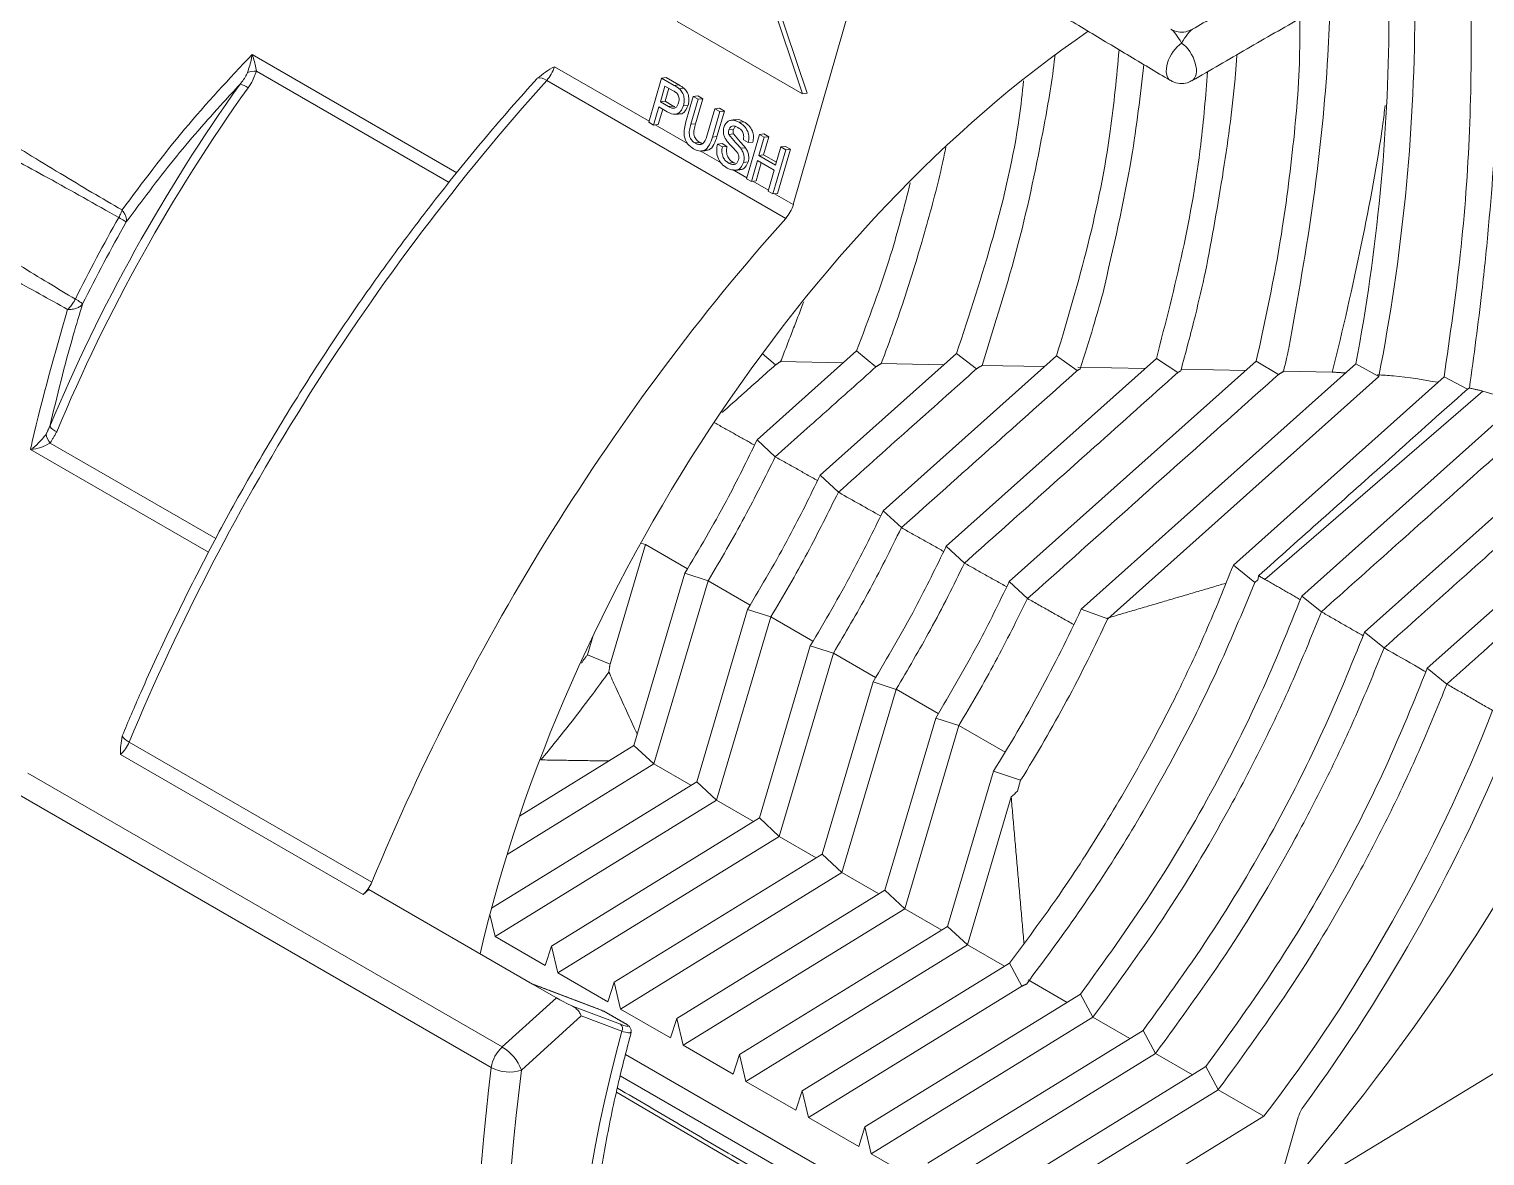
# Model space of a CAD drawing. Extents: x 12.1 to 108.7, y 1 to 80.4.
# Drawn here: x 25.295 to 29.399, y 57.289 to 60.467 of the extents above; entities that cross this region are included whole.
import ezdxf

# ---------------------------------------------------------------- set-up
doc = ezdxf.new("R2010")
doc.units = 0
doc.header["$MEASUREMENT"] = 0
doc.linetypes.add('SLD-Solid', pattern=[0])
doc.layers.add('OBJECT', color=7, linetype='CONTINUOUS')

msp = doc.modelspace()

# ---------------------------------------------------------------- linework, layer by layer
at = {"layer": 'OBJECT', "linetype": 'SLD-Solid', "lineweight": 15}
for p, q in [((27.4754, 60.2846), (27.3646, 60.6141)), ((27.4885, 60.2861), (27.3777, 60.6156)), ((27.6124, 60.5411), (27.4491, 59.972)), ((27.1219, 60.4887), (27.4754, 60.2846)), ((25.9231, 60.3954), (26.5005, 60.062)), ((26.479, 60.0346), (25.9355, 60.3483)), ((26.7755, 60.3608), (27.0424, 60.2068)), ((27.4276, 59.933), (26.7538, 60.322)), ((27.0416, 60.2041), (27.0777, 60.3287)), ((27.0872, 60.3064), (27.0743, 60.2617)), ((27.0777, 60.3287), (27.0909, 60.3302)), ((27.0777, 60.3287), (27.1133, 60.3082)), ((27.1103, 60.2931), (27.0872, 60.3064)), ((27.0981, 60.3002), (27.0874, 60.2632)), ((27.0909, 60.3302), (27.1264, 60.3096)), ((27.1133, 60.3082), (27.1264, 60.3096)), ((27.1273, 60.2987), (27.1404, 60.3002)), ((27.0743, 60.2617), (27.0874, 60.2632)), ((27.0743, 60.2617), (27.0976, 60.2482)), ((27.0874, 60.2632), (27.1107, 60.2497)), ((27.0976, 60.2482), (27.1107, 60.2497)), ((27.1393, 60.2513), (27.1525, 60.2528)), ((27.1463, 60.2054), (27.1671, 60.2771)), ((27.1808, 60.2692), (27.1602, 60.1984)), ((27.1671, 60.2771), (27.1802, 60.2786)), ((27.1671, 60.2771), (27.1808, 60.2692)), ((27.1939, 60.2707), (27.1733, 60.1999)), ((27.1802, 60.2786), (27.1939, 60.2707)), ((27.1808, 60.2692), (27.1939, 60.2707)), ((27.4754, 60.2846), (27.4885, 60.2861)), ((27.0701, 60.2473), (27.0553, 60.1962)), ((27.081, 60.2411), (27.0684, 60.1977)), ((27.0938, 60.2337), (27.0701, 60.2473)), ((27.2074, 60.1711), (27.2279, 60.242)), ((27.2416, 60.2341), (27.2208, 60.1624)), ((27.2279, 60.242), (27.241, 60.2435)), ((27.2279, 60.242), (27.2416, 60.2341)), ((27.2547, 60.2356), (27.2339, 60.1639)), ((27.241, 60.2435), (27.2547, 60.2356)), ((27.2416, 60.2341), (27.2547, 60.2356)), ((27.0553, 60.1962), (27.0416, 60.2041)), ((27.0553, 60.1962), (27.0684, 60.1977)), ((27.0598, 60.1967), (27.1507, 60.1442)), ((27.1602, 60.1984), (27.1733, 60.1999)), ((27.2672, 60.1827), (27.2804, 60.1842)), ((27.2675, 60.1697), (27.2806, 60.1711)), ((27.2968, 60.2041), (27.3099, 60.2056)), ((27.3172, 60.045), (27.3533, 60.1696)), ((27.3533, 60.1696), (27.3664, 60.1711)), ((27.3533, 60.1696), (27.3669, 60.1617)), ((27.3664, 60.1711), (27.3801, 60.1632)), ((27.1716, 60.1459), (27.1847, 60.1474)), ((27.2208, 60.1624), (27.2339, 60.1639)), ((27.2353, 60.1426), (27.2485, 60.1441)), ((27.2353, 60.1426), (27.249, 60.1347)), ((27.2485, 60.1441), (27.2621, 60.1362)), ((27.249, 60.1347), (27.2621, 60.1362)), ((27.3007, 60.131), (27.3139, 60.1325)), ((27.322, 60.1467), (27.3083, 60.1545)), ((27.322, 60.1467), (27.3351, 60.1481)), ((27.3669, 60.1617), (27.3521, 60.1106)), ((27.3801, 60.1632), (27.3652, 60.1121)), ((27.3669, 60.1617), (27.3801, 60.1632)), ((27.4278, 60.1266), (27.3916, 60.002)), ((27.3993, 60.0834), (27.4141, 60.1345)), ((27.4409, 60.1281), (27.4048, 60.0035)), ((27.4141, 60.1345), (27.4272, 60.136)), ((27.4141, 60.1345), (27.4278, 60.1266)), ((27.4272, 60.136), (27.4409, 60.1281)), ((27.4278, 60.1266), (27.4409, 60.1281)), ((27.186, 60.1238), (27.2456, 60.0895)), ((27.2665, 60.0892), (27.2796, 60.0907)), ((27.3088, 60.0911), (27.3219, 60.0926)), ((27.348, 60.0963), (27.3308, 60.0372)), ((27.3588, 60.09), (27.3439, 60.0386)), ((27.3951, 60.069), (27.348, 60.0963)), ((27.3521, 60.1106), (27.3652, 60.1121)), ((27.3521, 60.1106), (27.3993, 60.0834)), ((27.3652, 60.1121), (27.4015, 60.0912)), ((27.2773, 60.0711), (27.3179, 60.0477)), ((27.3308, 60.0372), (27.3172, 60.045)), ((27.378, 60.0099), (27.3951, 60.069)), ((27.3308, 60.0372), (27.3439, 60.0386)), ((27.3353, 60.0377), (27.3788, 60.0126)), ((27.3916, 60.002), (27.378, 60.0099)), ((27.3916, 60.002), (27.4048, 60.0035)), ((27.3961, 60.0026), (27.4491, 59.972)), ((27.347, 59.3087), (27.6274, 59.5592)), ((27.3617, 59.552), (27.3985, 59.5198)), ((27.5248, 59.2088), (27.9093, 59.5523)), ((27.6274, 59.5592), (27.6821, 59.5144)), ((27.9093, 59.5523), (27.9657, 59.509)), ((27.5901, 59.5259), (27.4133, 59.5292)), ((27.8736, 59.5204), (27.6972, 59.5238)), ((27.7026, 59.1089), (28.1912, 59.5453)), ((27.8803, 59.0089), (28.4727, 59.5381)), ((28.1572, 59.515), (27.9811, 59.5184)), ((28.058, 58.9088), (28.7541, 59.5307)), ((28.1912, 59.5453), (28.2493, 59.5037)), ((28.4408, 59.5096), (28.2508, 59.5133)), ((29.0349, 59.5229), (28.2606, 58.8308)), ((28.4727, 59.5381), (28.5329, 59.4982)), ((28.7541, 59.5307), (28.8165, 59.4928)), ((29.0349, 59.5229), (29.0995, 59.4873)), ((29.0995, 59.4873), (28.3355, 58.8043)), ((28.7245, 59.5042), (28.5425, 59.5077)), ((28.6896, 58.9552), (29.2837, 59.4863)), ((28.9685, 59.4996), (28.8292, 59.5022)), ((29.2837, 59.4863), (29.3498, 59.4518)), ((28.7788, 58.9151), (29.3929, 59.4461)), ((28.8827, 58.8681), (29.5023, 59.422)), ((27.347, 59.3087), (27.3982, 59.2608)), ((29.0595, 58.7663), (29.6969, 59.3359)), ((25.8001, 58.9916), (25.2984, 59.2812)), ((25.3541, 59.2996), (25.821, 59.03)), ((29.2364, 58.6644), (29.8748, 59.2348)), ((27.5248, 59.2088), (27.576, 59.1609)), ((27.7026, 59.1089), (27.7538, 59.061)), ((27.0188, 59.0174), (27.032, 59.0132)), ((26.9323, 58.676), (27.032, 59.0132)), ((27.032, 59.0133), (27.1506, 58.9448)), ((27.8803, 59.0089), (27.9316, 58.9611)), ((28.6896, 58.9552), (28.7502, 58.9063)), ((26.9999, 58.4465), (27.1434, 58.9322)), ((27.2087, 58.9111), (27.056, 58.3946)), ((27.1434, 58.9322), (27.2087, 58.9111)), ((27.2088, 58.9113), (27.3274, 58.8428)), ((28.058, 58.9088), (28.1093, 58.861)), ((28.7502, 58.9063), (28.7585, 58.9136)), ((28.1093, 58.861), (28.1094, 58.8611)), ((28.8827, 58.8681), (28.938, 58.8239)), ((27.1766, 58.3445), (27.3202, 58.8301)), ((27.3202, 58.8301), (27.3855, 58.8091)), ((28.2606, 58.8308), (28.3355, 58.8043)), ((27.3855, 58.8091), (27.2328, 58.2925)), ((27.3855, 58.8092), (27.5042, 58.7407)), ((26.8685, 58.7021), (26.8846, 58.7566)), ((29.0595, 58.7663), (29.1148, 58.7221)), ((26.8685, 58.7021), (26.9323, 58.676)), ((27.3534, 58.2424), (27.497, 58.7281)), ((27.5622, 58.7071), (27.4095, 58.1905)), ((27.497, 58.7281), (27.5622, 58.7071)), ((27.5622, 58.7072), (27.681, 58.6387)), ((29.2364, 58.6644), (29.2918, 58.6201)), ((27.5302, 58.1404), (27.6738, 58.626)), ((27.6738, 58.626), (27.739, 58.605)), ((27.739, 58.605), (27.5863, 58.0884)), ((27.739, 58.6051), (27.8577, 58.5366)), ((27.707, 58.0383), (27.8505, 58.524)), ((27.9158, 58.5029), (27.7631, 57.9864)), ((27.8505, 58.524), (27.9158, 58.5029)), ((27.9159, 58.5031), (28.0462, 58.4278)), ((25.5767, 58.4565), (26.2608, 58.0616)), ((26.9999, 58.4465), (26.6773, 58.2478)), ((27.056, 58.3946), (26.9999, 58.4465)), ((26.2363, 58.0262), (25.5521, 58.4212)), ((25.2908, 58.3686), (26.6284, 57.5965)), ((26.6422, 58.1396), (27.056, 58.3946)), ((27.056, 58.3946), (27.1603, 58.3344)), ((27.8837, 57.9363), (28.0132, 58.3743)), ((28.0132, 58.3743), (28.09, 58.3485)), ((27.1766, 58.3445), (26.5983, 57.9881)), ((27.2328, 58.2925), (27.1766, 58.3445)), ((28.081, 58.318), (28.09, 58.3485)), ((25.2601, 58.3109), (26.5976, 57.5387)), ((26.6082, 57.9077), (27.2328, 58.2925)), ((27.2328, 58.2925), (27.337, 58.2323)), ((28.0633, 58.3017), (27.9399, 57.8843)), ((27.3534, 58.2424), (26.7672, 57.8813)), ((27.4095, 58.1905), (27.3534, 58.2424)), ((26.7849, 57.8057), (27.4095, 58.1905)), ((27.4095, 58.1905), (27.5138, 58.1303)), ((27.5302, 58.1404), (26.944, 57.7792)), ((27.5863, 58.0884), (27.5302, 58.1404)), ((26.9617, 57.7036), (27.5863, 58.0884)), ((27.5863, 58.0884), (27.6906, 58.0282)), ((26.2521, 58.0405), (26.2363, 58.0262)), ((26.714, 57.7739), (26.2521, 58.0405)), ((27.707, 58.0383), (27.1208, 57.6772)), ((27.7631, 57.9864), (27.707, 58.0383)), ((26.6082, 57.9077), (26.5935, 57.9704)), ((27.1386, 57.6016), (27.7631, 57.9864)), ((27.7631, 57.9864), (27.8674, 57.9262)), ((27.8837, 57.9363), (27.2976, 57.5751)), ((27.9399, 57.8843), (27.8837, 57.9363)), ((26.7493, 57.8263), (26.6082, 57.9077)), ((26.7672, 57.8813), (26.7493, 57.8263)), ((26.7849, 57.8057), (26.7672, 57.8813)), ((27.3154, 57.4995), (27.9399, 57.8843)), ((27.9399, 57.8843), (28.0442, 57.8241)), ((28.0583, 57.8329), (27.4744, 57.4731)), ((28.0931, 57.7678), (28.0583, 57.8329)), ((26.9261, 57.7242), (26.7849, 57.8057)), ((26.7813, 57.7351), (26.714, 57.7739)), ((26.915, 57.6972), (26.714, 57.7739)), ((26.944, 57.7792), (26.9261, 57.7242)), ((26.9617, 57.7036), (26.944, 57.7792)), ((27.492, 57.3975), (28.0931, 57.7678)), ((28.2584, 57.7452), (27.6511, 57.371)), ((28.2209, 57.7221), (28.1109, 57.7856)), ((28.2936, 57.6804), (28.2584, 57.7452)), ((26.6284, 57.5965), (26.7813, 57.7351)), ((26.8268, 57.7115), (26.9616, 57.6605)), ((26.8511, 57.6844), (26.6824, 57.5314)), ((26.9655, 57.6411), (26.8511, 57.6844)), ((26.9149, 57.6973), (26.9173, 57.6962)), ((26.915, 57.6972), (26.9812, 57.659)), ((26.9174, 57.696), (26.915, 57.6972)), ((27.103, 57.6221), (26.9617, 57.7036)), ((27.1208, 57.6772), (27.103, 57.6221)), ((27.1386, 57.6016), (27.1208, 57.6772)), ((27.6689, 57.2954), (28.2935, 57.6802)), ((28.2935, 57.6802), (28.2936, 57.6804)), ((28.3977, 57.62), (28.2935, 57.6802)), ((28.4351, 57.6431), (27.8279, 57.269)), ((28.4702, 57.5784), (28.4351, 57.6431)), ((27.2798, 57.5201), (27.1386, 57.6016)), ((26.9762, 57.5753), (28.1514, 56.8969)), ((27.2976, 57.5751), (27.2798, 57.5201)), ((27.3154, 57.4995), (27.2976, 57.5751)), ((27.8455, 57.1934), (28.4701, 57.5782)), ((28.6119, 57.5411), (28.0047, 57.1669)), ((28.4197, 56.9119), (29.4726, 57.5519)), ((28.4701, 57.5782), (28.4702, 57.5784)), ((28.5745, 57.518), (28.4701, 57.5782)), ((28.6471, 57.4763), (28.6119, 57.5411)), ((26.961, 57.5152), (28.2666, 56.7614)), ((27.4565, 57.418), (27.3154, 57.4995)), ((28.3424, 56.6521), (26.9507, 57.4696)), ((27.4744, 57.4731), (27.4565, 57.418)), ((27.492, 57.3975), (27.4744, 57.4731)), ((28.0224, 57.0913), (28.647, 57.4761)), ((28.647, 57.4761), (28.6471, 57.4763)), ((28.7759, 57.4017), (28.647, 57.4761)), ((27.6334, 57.3159), (27.492, 57.3975)), ((28.1514, 57.0169), (28.7759, 57.4017)), ((28.8726, 57.3983), (28.8118, 57.1885)), ((27.6511, 57.371), (27.6334, 57.3159)), ((27.6689, 57.2954), (27.6511, 57.371)), ((27.81, 57.2139), (27.6689, 57.2954))]:
    msp.add_line(p, q, dxfattribs=at)
for centre, radius, start, end in [((23.7458, 60.5372), 5.4557, 348.9043, 359.6964), ((23.7848, 60.5169), 5.3434, 349.2793, 359.7162), ((25.9323, 60.2846), 0.0638, 87.1258, 110.1908), ((26.6787, 60.3895), 0.101, 318.0305, 343.4926), ((29.8844, 57.4588), 4.9089, 144.4729, 157.3819), ((29.9317, 57.4315), 4.9391, 144.4729, 157.3819), ((31.6445, 55.9319), 6.572, 138.0878, 157.40939), ((25.8765, 60.2501), 0.0625, 55.3029, 78.184), ((26.735, 60.3012), 0.028, 47.8055, 106.1451), ((29.4206, 57.7258), 4.4592, 150.2952, 153.6398), ((29.4681, 57.6984), 4.4895, 150.2952, 153.6398), ((25.3925, 59.3758), 0.0491, 216.3107, 245.8923), ((25.3965, 59.3348), 0.0552, 190.8554, 219.7093), ((24.494, 60.5762), 4.1513, 327.9666, 335.1377), ((24.0029, 61.3694), 6.3879, 319.02338, 336.41744), ((24.4221, 60.6177), 4.3131, 328.2561, 335.1383), ((25.0369, 60.2623), 4.7079, 322.5813, 338.6119), ((24.9062, 60.3377), 4.9309, 323.8552, 338.0919), ((25.4852, 58.4942), 0.099, 312.5071, 337.6152), ((25.5912, 58.4935), 0.0397, 210.6732, 248.6192), ((26.9529, 57.6486), 0.0147, 329.0823, 53.8146), ((26.6937, 57.5246), 0.0971, 132.265, 171.6558), ((26.5657, 57.4895), 0.1239, 19.7435, 59.6346), ((26.6485, 57.6329), 0.107, 241.6411, 288.4894), ((28.9694, 57.3696), 0.101, 143.747, 163.4931)]:
    msp.add_arc(centre, radius, start, end, dxfattribs=at)
for centre, major_axis, ratio, start_param, end_param in [((28.4774, 58.2965), (1.4229, 2.4218), 0.582398, 4.557457, 6.747809), ((28.443, 58.2706), (1.3861, 2.443), 0.572321, 0.863715, 2.045551), ((28.543, 60.3763), (-0.0371, 0.0921), 0.224185, 5.200726, 5.995419), ((28.543, 60.3763), (0.0377, 0.0913), 0.213046, 0.270271, 1.074698), ((28.543, 60.3763), (0.0303, 0.0547), 0.542723, 0.776588, 3.123191), ((28.543, 60.3763), (-0.0294, 0.0552), 0.554289, 3.161506, 5.497587), ((27.4101, 59.9673), (0.0296, 0.0522), 0.572321, 4.350969, 5.111104), ((28.5558, 57.7175), (1.9122, 3.3704), 0.572321, 1.209376, 1.787506), ((26.6467, 59.3335), (0.5803, 2.7454), 0.767301, 4.721639, 4.725914), ((26.9494, 59.4347), (1.5511, 1.226), 0.801975, 4.799142, 4.811294), ((26.2252, 58.067), (0.0296, 0.0522), 0.572321, 4.189819, 4.929099), ((26.8209, 57.72), (0.058, -0.0283), 0.08014, 4.000034, 4.852507), ((29.0325, 57.951), (1.5544, 2.7398), 0.572321, 1.992558, 2.711092), ((32.1435, 59.828), (3.9481, 6.9581), 0.572359, 2.203086, 2.500628), ((32.1863, 59.8037), (3.9181, 6.9061), 0.572321, 2.203054, 2.500596)]:
    msp.add_ellipse(centre, major_axis=major_axis, ratio=ratio, start_param=start_param, end_param=end_param, dxfattribs=at)
for points, knots in [([(29.2837, 59.4863), (29.3003, 59.6017), (29.3341, 59.8372), (29.3592, 60.1871), (29.362, 60.5078), (29.3549, 60.7172), (29.3453, 60.8077), (29.3447, 60.8135)], [0, 0, 0, 0, 0.24837, 0.507077, 0.776742, 0.985686, 1, 1, 1, 1]), ([(24.3486, 60.6936), (24.3786, 60.6762), (24.4408, 60.64), (24.5369, 60.5826), (24.6298, 60.5263), (24.7208, 60.4702), (24.8144, 60.4121), (24.9224, 60.3447), (25.0328, 60.2756), (25.1332, 60.213), (25.2161, 60.1615), (25.2973, 60.1114), (25.3815, 60.0603), (25.4703, 60.0072), (25.5282, 59.9733), (25.5565, 59.9568)], [0, 0, 0, 0, 0.073897, 0.153267, 0.238114, 0.304225, 0.379778, 0.471149, 0.57355, 0.65492, 0.721371, 0.780168, 0.856935, 0.930211, 1, 1, 1, 1]), ([(25.5474, 59.9354), (25.4809, 59.973), (25.3545, 60.0444), (25.1468, 60.1559), (24.9316, 60.2697), (24.7123, 60.3861), (24.5073, 60.497), (24.3778, 60.5706), (24.3124, 60.6078)], [0, 0, 0, 0, 0.162902, 0.309832, 0.502829, 0.682115, 0.839529, 1, 1, 1, 1]), ([(28.9636, 60.5469), (28.9613, 60.4953), (28.9534, 60.3137), (28.9213, 59.9891), (28.8712, 59.7083), (28.846, 59.5673)], [0, 0, 0, 0, 0.164844, 0.580528, 1, 1, 1, 1]), ([(28.7541, 59.5307), (28.775, 59.6264), (28.8172, 59.8192), (28.8563, 60.1053), (28.8774, 60.3329), (28.8771, 60.4608), (28.877, 60.4969)], [0, 0, 0, 0, 0.28678, 0.577843, 0.880833, 1, 1, 1, 1]), ([(28.5721, 60.4658), (28.5666, 60.4633), (28.5545, 60.4576), (28.5341, 60.4584), (28.5197, 60.4622), (28.5141, 60.4666), (28.5138, 60.4668)], [0, 0, 0, 0, 0.294661, 0.650761, 0.98058, 1, 1, 1, 1]), ([(29.4404, 60.4445), (29.4387, 60.388), (29.4331, 60.2135), (29.4159, 59.9739), (29.3886, 59.6996), (29.3676, 59.5459), (29.3552, 59.4548)], [0, 0, 0, 0, 0.177043, 0.546469, 0.731117, 1, 1, 1, 1]), ([(24.3389, 60.3983), (24.3711, 60.3795), (24.438, 60.3403), (24.5377, 60.2786), (24.6348, 60.2167), (24.7338, 60.152), (24.8424, 60.0801), (24.9509, 60.0076), (25.0467, 59.944), (25.1201, 59.8956), (25.1918, 59.849), (25.267, 59.8013), (25.3472, 59.7518), (25.3996, 59.7207), (25.4251, 59.7057)], [0, 0, 0, 0, 0.087014, 0.181124, 0.273134, 0.355345, 0.456284, 0.576026, 0.658624, 0.723749, 0.780408, 0.857781, 0.930975, 1, 1, 1, 1]), ([(25.5565, 59.9568), (25.6144, 60.0341), (25.7303, 60.1893), (25.8587, 60.3265), (25.9231, 60.3954)], [0, 0, 0, 0, 0.498681, 1, 1, 1, 1]), ([(25.9103, 60.3444), (25.9146, 60.3577), (25.9201, 60.3744), (25.9226, 60.3916), (25.9231, 60.3952), (25.9231, 60.3954)], [0, 0, 0, 0, 0.787169, 0.991473, 1, 1, 1, 1]), ([(25.9231, 60.3954), (25.9231, 60.3952), (25.9245, 60.3918), (25.9306, 60.3759), (25.9333, 60.3605), (25.9355, 60.3483)], [0, 0, 0, 0, 0.0085397, 0.2162821, 1, 1, 1, 1]), ([(28.1869, 60.3937), (28.1866, 60.3916), (28.1797, 60.327), (28.1491, 60.1509), (28.089, 59.8614), (28.0172, 59.6332), (27.9811, 59.5184)], [0, 0, 0, 0, 0.007355, 0.231791, 0.613351, 1, 1, 1, 1]), ([(28.1912, 59.5453), (28.2223, 59.65), (28.2858, 59.8638), (28.3439, 60.1539), (28.3605, 60.3327), (28.3675, 60.4086)], [0, 0, 0, 0, 0.355299, 0.726063, 1, 1, 1, 1]), ([(28.6999, 60.3947), (28.6986, 60.3776), (28.6903, 60.2708), (28.6641, 60.0677), (28.6289, 59.878), (28.6113, 59.7829)], [0, 0, 0, 0, 0.086923, 0.542151, 1, 1, 1, 1]), ([(25.8893, 60.3113), (25.896, 60.3199), (25.9041, 60.3304), (25.9094, 60.3424), (25.9103, 60.3444)], [0, 0, 0, 0, 0.828662, 1, 1, 1, 1]), ([(25.9355, 60.3483), (25.931, 60.3362), (25.925, 60.3199), (25.9147, 60.3052), (25.9121, 60.3015)], [0, 0, 0, 0, 0.7478885, 1, 1, 1, 1]), ([(26.7272, 60.3281), (26.7428, 60.3401), (26.7585, 60.352), (26.7755, 60.3608), (26.7755, 60.3608)], [0, 0, 0, 0, 0.9958436, 1, 1, 1, 1]), ([(28.4374, 60.3667), (28.4272, 60.2799), (28.4027, 60.07), (28.3513, 59.8496), (28.3212, 59.7204)], [0, 0, 0, 0, 0.413557, 1, 1, 1, 1]), ([(28.4727, 59.5381), (28.4988, 59.6393), (28.5512, 59.843), (28.5983, 60.1141), (28.6115, 60.2786), (28.6169, 60.3468)], [0, 0, 0, 0, 0.3665939, 0.7377804, 1, 1, 1, 1]), ([(26.7269, 60.3279), (26.7022, 60.3002), (26.6306, 60.2202), (26.515, 60.0825), (26.3821, 59.913), (26.2539, 59.7376), (26.1311, 59.557), (26.0138, 59.3717), (25.9026, 59.1824), (25.7976, 58.9897), (25.6995, 58.7941), (25.6198, 58.6219), (25.5744, 58.5148), (25.5572, 58.4741)], [0, 0, 0, 0, 0.051972, 0.150614, 0.249251, 0.347877, 0.446495, 0.545108, 0.643718, 0.742329, 0.840942, 0.93956, 1, 1, 1, 1]), ([(25.8893, 60.3113), (25.8736, 60.2944), (25.8096, 60.2255), (25.7, 60.0997), (25.6124, 59.982), (25.5686, 59.9231)], [0, 0, 0, 0, 0.139447, 0.569082, 1, 1, 1, 1]), ([(27.1212, 60.2856), (27.1192, 60.2872), (27.1157, 60.29), (27.112, 60.2921), (27.1103, 60.2931)], [0, 0, 0, 0, 0.559585, 1, 1, 1, 1]), ([(27.1133, 60.3082), (27.116, 60.3066), (27.1208, 60.3038), (27.1253, 60.3003), (27.1273, 60.2987)], [0, 0, 0, 0, 0.560101, 1, 1, 1, 1]), ([(27.1264, 60.3096), (27.1291, 60.3081), (27.1339, 60.3053), (27.1384, 60.3017), (27.1404, 60.3002)], [0, 0, 0, 0, 0.560101, 1, 1, 1, 1]), ([(27.1273, 60.2987), (27.1305, 60.2956), (27.1369, 60.2893), (27.1413, 60.2756), (27.1419, 60.2625), (27.1402, 60.2551), (27.1393, 60.2513)], [0, 0, 0, 0, 0.280013, 0.5589104, 0.7793956, 1, 1, 1, 1]), ([(27.1404, 60.3002), (27.1436, 60.2971), (27.15, 60.2908), (27.1544, 60.2771), (27.155, 60.264), (27.1533, 60.2565), (27.1525, 60.2528)], [0, 0, 0, 0, 0.280013, 0.55891, 0.779396, 1, 1, 1, 1]), ([(27.9093, 59.5523), (27.9453, 59.6618), (28.0188, 59.8852), (28.0788, 60.144), (28.0946, 60.2866), (28.0984, 60.3214)], [0, 0, 0, 0, 0.420933, 0.859001, 1, 1, 1, 1]), ([(28.5125, 60.3226), (28.5158, 60.3205), (28.5252, 60.3145), (28.5441, 60.3124), (28.5619, 60.315), (28.5704, 60.3205), (28.5727, 60.322)], [0, 0, 0, 0, 0.182803, 0.522562, 0.86975, 1, 1, 1, 1]), ([(25.4031, 59.6763), (25.3505, 59.7057), (25.2485, 59.7628), (25.089, 59.8458), (24.9137, 59.9344), (24.7373, 60.0226), (24.562, 60.1115), (24.4044, 60.1942), (24.3008, 60.2526), (24.2501, 60.2813)], [0, 0, 0, 0, 0.140091, 0.271809, 0.413599, 0.590147, 0.723186, 0.864369, 1, 1, 1, 1]), ([(27.1393, 60.2513), (27.137, 60.2454), (27.1324, 60.2336), (27.1148, 60.2227), (27.1018, 60.2295), (27.0938, 60.2337)], [0, 0, 0, 0, 0.280751, 0.559708, 1, 1, 1, 1]), ([(27.0976, 60.2482), (27.1006, 60.2467), (27.1066, 60.2435), (27.1158, 60.2434), (27.1225, 60.25), (27.1245, 60.2558), (27.1255, 60.2587)], [0, 0, 0, 0, 0.281401, 0.559753, 0.779356, 1, 1, 1, 1]), ([(27.1255, 60.2587), (27.1261, 60.2613), (27.1273, 60.2664), (27.1268, 60.2741), (27.1248, 60.2809), (27.1224, 60.284), (27.1212, 60.2856)], [0, 0, 0, 0, 0.280261, 0.560078, 0.78015, 1, 1, 1, 1]), ([(27.1525, 60.2528), (27.1501, 60.2472), (27.1455, 60.236), (27.1357, 60.2266), (27.1306, 60.2282), (27.1305, 60.2282)], [0, 0, 0, 0, 0.497585, 0.99199, 1, 1, 1, 1]), ([(28.9685, 59.4996), (28.9685, 59.4996), (28.9988, 59.6205), (29.0517, 59.8563), (29.0997, 60.1069), (29.1155, 60.2339), (29.1176, 60.2511)], [0, 0, 0, 0, 0.000003, 0.46969, 0.928196, 1, 1, 1, 1]), ([(27.2533, 60.1894), (27.2547, 60.1931), (27.2576, 60.2004), (27.2653, 60.2077), (27.2788, 60.212), (27.2894, 60.2074), (27.2968, 60.2041)], [0, 0, 0, 0, 0.187029, 0.374124, 0.56114, 1, 1, 1, 1]), ([(27.2872, 60.2112), (27.2874, 60.2113), (27.2947, 60.2138), (27.3024, 60.2096), (27.3099, 60.2056)], [0, 0, 0, 0, 0.025959, 1, 1, 1, 1]), ([(27.168, 60.1293), (27.162, 60.1333), (27.15, 60.1412), (27.1398, 60.1643), (27.1414, 60.1867), (27.1447, 60.1992), (27.1463, 60.2054)], [0, 0, 0, 0, 0.280729, 0.557904, 0.778403, 1, 1, 1, 1]), ([(27.1602, 60.1984), (27.1587, 60.1931), (27.1558, 60.1826), (27.1551, 60.1657), (27.1621, 60.1524), (27.1684, 60.1481), (27.1716, 60.1459)], [0, 0, 0, 0, 0.281788, 0.560122, 0.779386, 1, 1, 1, 1]), ([(27.1733, 60.1999), (27.1718, 60.1946), (27.1689, 60.184), (27.1682, 60.1672), (27.1752, 60.1539), (27.1815, 60.1495), (27.1847, 60.1474)], [0, 0, 0, 0, 0.281788, 0.560122, 0.779386, 1, 1, 1, 1]), ([(27.1716, 60.1459), (27.1744, 60.1444), (27.1802, 60.1415), (27.1897, 60.1405), (27.2011, 60.1497), (27.2048, 60.1623), (27.2074, 60.1711)], [0, 0, 0, 0, 0.187561, 0.374239, 0.559719, 1, 1, 1, 1]), ([(27.2597, 60.1542), (27.258, 60.1571), (27.2546, 60.1628), (27.2509, 60.1751), (27.2524, 60.184), (27.2533, 60.1894)], [0, 0, 0, 0, 0.281445, 0.562273, 1, 1, 1, 1]), ([(27.2672, 60.1827), (27.2667, 60.1803), (27.2658, 60.1759), (27.267, 60.1716), (27.2675, 60.1697)], [0, 0, 0, 0, 0.559617, 1, 1, 1, 1]), ([(27.2931, 60.1894), (27.2905, 60.1908), (27.2851, 60.1936), (27.2771, 60.1942), (27.2704, 60.1902), (27.2683, 60.1852), (27.2672, 60.1827)], [0, 0, 0, 0, 0.28129, 0.56082, 0.78068, 1, 1, 1, 1]), ([(27.2675, 60.1697), (27.2735, 60.1622), (27.2843, 60.1488), (27.2957, 60.1364), (27.3007, 60.131)], [0, 0, 0, 0, 0.5583825, 1, 1, 1, 1]), ([(27.2804, 60.1842), (27.2799, 60.1817), (27.2789, 60.1774), (27.2801, 60.1731), (27.2806, 60.1711)], [0, 0, 0, 0, 0.559617, 1, 1, 1, 1]), ([(27.2863, 60.1925), (27.2855, 60.192), (27.2827, 60.1905), (27.2813, 60.1868), (27.2804, 60.1842)], [0, 0, 0, 0, 0.281991, 1, 1, 1, 1]), ([(27.2806, 60.1711), (27.2866, 60.1637), (27.2974, 60.1503), (27.3088, 60.1379), (27.3139, 60.1325)], [0, 0, 0, 0, 0.558382, 1, 1, 1, 1]), ([(27.3083, 60.1545), (27.3089, 60.1586), (27.31, 60.1666), (27.3052, 60.1813), (27.2977, 60.1863), (27.2931, 60.1894)], [0, 0, 0, 0, 0.281097, 0.560287, 1, 1, 1, 1]), ([(27.2968, 60.2041), (27.3014, 60.201), (27.3108, 60.1947), (27.3209, 60.1797), (27.3246, 60.1621), (27.3229, 60.1518), (27.322, 60.1467)], [0, 0, 0, 0, 0.280797, 0.560151, 0.779877, 1, 1, 1, 1]), ([(27.3099, 60.2056), (27.3146, 60.2024), (27.3239, 60.1961), (27.334, 60.1812), (27.3378, 60.1636), (27.336, 60.1533), (27.3351, 60.1481)], [0, 0, 0, 0, 0.280797, 0.560151, 0.779877, 1, 1, 1, 1]), ([(27.2208, 60.1624), (27.2184, 60.1547), (27.2137, 60.1392), (27.1997, 60.1235), (27.1826, 60.122), (27.1729, 60.1269), (27.168, 60.1293)], [0, 0, 0, 0, 0.2816273, 0.5591584, 0.7789826, 1, 1, 1, 1]), ([(27.2339, 60.1639), (27.2315, 60.1563), (27.2268, 60.1411), (27.2149, 60.126), (27.2059, 60.1258), (27.2033, 60.1258)], [0, 0, 0, 0, 0.419687, 0.83327, 1, 1, 1, 1]), ([(27.2629, 60.0745), (27.2574, 60.0781), (27.2464, 60.0854), (27.2352, 60.1039), (27.2319, 60.1247), (27.2342, 60.1367), (27.2353, 60.1426)], [0, 0, 0, 0, 0.280814, 0.559563, 0.77962, 1, 1, 1, 1]), ([(27.249, 60.1347), (27.2482, 60.1297), (27.2465, 60.1196), (27.2507, 60.1051), (27.258, 60.095), (27.2637, 60.0911), (27.2665, 60.0892)], [0, 0, 0, 0, 0.280632, 0.558674, 0.779197, 1, 1, 1, 1]), ([(27.2895, 60.121), (27.2861, 60.1247), (27.2806, 60.131), (27.2725, 60.139), (27.2658, 60.1461), (27.2617, 60.1515), (27.2597, 60.1542)], [0, 0, 0, 0, 0.339939, 0.560025, 0.780082, 1, 1, 1, 1]), ([(27.2621, 60.1362), (27.2613, 60.1312), (27.2596, 60.1211), (27.2638, 60.1066), (27.2711, 60.0965), (27.2768, 60.0926), (27.2796, 60.0907)], [0, 0, 0, 0, 0.280632, 0.558674, 0.779197, 1, 1, 1, 1]), ([(27.3007, 60.131), (27.3028, 60.1278), (27.307, 60.1215), (27.3103, 60.1107), (27.3109, 60.1001), (27.3095, 60.0941), (27.3088, 60.0911)], [0, 0, 0, 0, 0.280371, 0.559909, 0.779859, 1, 1, 1, 1]), ([(27.3139, 60.1325), (27.3159, 60.1293), (27.3201, 60.123), (27.3234, 60.1121), (27.324, 60.1016), (27.3226, 60.0956), (27.3219, 60.0926)], [0, 0, 0, 0, 0.280371, 0.559909, 0.779859, 1, 1, 1, 1]), ([(27.8793, 60.1343), (27.8761, 60.1193), (27.8604, 60.0434), (27.8226, 59.903), (27.7666, 59.714), (27.7204, 59.5872), (27.6972, 59.5238)], [0, 0, 0, 0, 0.075371, 0.379567, 0.689789, 1, 1, 1, 1]), ([(27.3088, 60.0911), (27.3063, 60.0855), (27.3012, 60.0743), (27.2835, 60.066), (27.2707, 60.0713), (27.2629, 60.0745)], [0, 0, 0, 0, 0.279942, 0.56008, 1, 1, 1, 1]), ([(27.2665, 60.0892), (27.2695, 60.0878), (27.2754, 60.0849), (27.2842, 60.0851), (27.2914, 60.09), (27.2937, 60.0954), (27.2949, 60.0982)], [0, 0, 0, 0, 0.280917, 0.560813, 0.780502, 1, 1, 1, 1]), ([(27.2949, 60.0982), (27.2954, 60.1004), (27.2963, 60.1049), (27.2947, 60.1135), (27.2914, 60.1181), (27.2895, 60.121)], [0, 0, 0, 0, 0.280089, 0.55997, 1, 1, 1, 1]), ([(27.3219, 60.0926), (27.3194, 60.0872), (27.3143, 60.0764), (27.3041, 60.0693), (27.2988, 60.0707), (27.2985, 60.0707)], [0, 0, 0, 0, 0.4846947, 0.9697292, 1, 1, 1, 1]), ([(27.6274, 59.5592), (27.6615, 59.6496), (27.7215, 59.8084), (27.7617, 59.9658), (27.7789, 60.0336)], [0, 0, 0, 0, 0.569668, 1, 1, 1, 1]), ([(25.5474, 59.9354), (25.5474, 59.9354), (25.5486, 59.9376), (25.5509, 59.9419), (25.554, 59.9491), (25.5557, 59.9541), (25.5565, 59.9568), (25.5565, 59.9568)], [0, 0, 0, 0, 0.0001, 0.314743, 0.623574, 0.9999, 1, 1, 1, 1]), ([(28.5414, 59.5033), (28.5555, 59.5556), (28.5807, 59.6492), (28.6019, 59.742), (28.6113, 59.7829)], [0, 0, 0, 0, 0.55951, 1, 1, 1, 1]), ([(28.2582, 59.509), (28.2706, 59.5485), (28.2927, 59.6191), (28.3125, 59.6894), (28.3212, 59.7204)], [0, 0, 0, 0, 0.5595382, 1, 1, 1, 1]), ([(25.2984, 59.2812), (25.3001, 59.2888), (25.3296, 59.4206), (25.3675, 59.5522), (25.4031, 59.6763)], [0, 0, 0, 0, 0.0578889, 1, 1, 1, 1]), ([(25.4453, 59.6916), (25.4365, 59.6625), (25.4015, 59.5476), (25.3737, 59.4326), (25.353, 59.3467)], [0, 0, 0, 0, 0.253584, 1, 1, 1, 1]), ([(25.4031, 59.6763), (25.4031, 59.6763), (25.4062, 59.6791), (25.4123, 59.6854), (25.4196, 59.6956), (25.4236, 59.7027), (25.4251, 59.7057), (25.4251, 59.7057)], [0, 0, 0, 0, 0.000063, 0.35507, 0.735655, 0.999937, 1, 1, 1, 1]), ([(28.8311, 59.5012), (28.8339, 59.5135), (28.839, 59.5356), (28.8439, 59.5576), (28.846, 59.5673)], [0, 0, 0, 0, 0.559731, 1, 1, 1, 1]), ([(27.3985, 59.5198), (27.3691, 59.4935), (27.3189, 59.4487), (27.2686, 59.4038), (27.2479, 59.3853)], [0, 0, 0, 0, 0.586685, 1, 1, 1, 1]), ([(27.6821, 59.5144), (27.6352, 59.4725), (27.5405, 59.3879), (27.4459, 59.3034), (27.3982, 59.2608)], [0, 0, 0, 0, 0.495879, 1, 1, 1, 1]), ([(27.9657, 59.509), (27.9013, 59.4515), (27.7714, 59.3354), (27.6415, 59.2194), (27.576, 59.1609)], [0, 0, 0, 0, 0.49581, 1, 1, 1, 1]), ([(28.2493, 59.5037), (28.1673, 59.4304), (28.0021, 59.2829), (27.837, 59.1353), (27.7538, 59.061)], [0, 0, 0, 0, 0.49629, 1, 1, 1, 1]), ([(28.5329, 59.4982), (28.4546, 59.4283), (28.3153, 59.3038), (28.1148, 59.1248), (27.9927, 59.0156), (27.9316, 58.9611)], [0, 0, 0, 0, 0.390519, 0.695259, 1, 1, 1, 1]), ([(28.8165, 59.4928), (28.7388, 59.4234), (28.5821, 59.2834), (28.3464, 59.0728), (28.1884, 58.9316), (28.1094, 58.8611)], [0, 0, 0, 0, 0.329658, 0.664891, 1, 1, 1, 1]), ([(29.2663, 59.4708), (29.2252, 59.4782), (29.1697, 59.4882), (29.1113, 59.4911), (29.0962, 59.4918)], [0, 0, 0, 0, 0.742167, 1, 1, 1, 1]), ([(29.3498, 59.4518), (29.2716, 59.3819), (29.0753, 59.2065), (28.879, 59.031), (28.7608, 58.9254)], [0, 0, 0, 0, 0.398196, 1, 1, 1, 1]), ([(29.5697, 59.3883), (29.4915, 59.3184), (29.281, 59.1303), (29.0704, 58.9422), (28.938, 58.8239)], [0, 0, 0, 0, 0.371107, 1, 1, 1, 1]), ([(25.2984, 59.2812), (25.2986, 59.2813), (25.3065, 59.2867), (25.3227, 59.2995), (25.3357, 59.3159), (25.3424, 59.3244)], [0, 0, 0, 0, 0.007313, 0.483883, 1, 1, 1, 1]), ([(27.1434, 58.9322), (27.1834, 58.9999), (27.2562, 59.1232), (27.3188, 59.2511), (27.347, 59.3087)], [0, 0, 0, 0, 0.5495923, 1, 1, 1, 1]), ([(25.3541, 59.2996), (25.3455, 59.2951), (25.3289, 59.2865), (25.3085, 59.2825), (25.2986, 59.2812), (25.2984, 59.2812)], [0, 0, 0, 0, 0.5146476, 0.9926796, 1, 1, 1, 1]), ([(29.7656, 59.3035), (29.6861, 59.2325), (29.4692, 59.0387), (29.2522, 58.8449), (29.1148, 58.7221)], [0, 0, 0, 0, 0.366217, 1, 1, 1, 1]), ([(27.2088, 58.9113), (27.2263, 58.9409), (27.2615, 59.0002), (27.3262, 59.1162), (27.3698, 59.2039), (27.3982, 59.2608)], [0, 0, 0, 0, 0.259699, 0.519783, 1, 1, 1, 1]), ([(27.3202, 58.8301), (27.3604, 58.8983), (27.4336, 59.0222), (27.4965, 59.1509), (27.5248, 59.2088)], [0, 0, 0, 0, 0.5496, 1, 1, 1, 1]), ([(29.9435, 59.2023), (29.8637, 59.131), (29.6465, 58.9369), (29.4292, 58.7429), (29.2918, 58.6201)], [0, 0, 0, 0, 0.367256, 1, 1, 1, 1]), ([(27.3855, 58.8092), (27.4032, 58.8391), (27.4387, 58.8988), (27.5036, 59.0155), (27.5475, 59.1037), (27.576, 59.1609)], [0, 0, 0, 0, 0.259826, 0.520033, 1, 1, 1, 1]), ([(27.576, 59.1609), (27.5767, 59.1605), (27.6164, 59.1382), (27.6561, 59.1159), (27.6951, 59.0939)], [0, 0, 0, 0, 0.017489, 1, 1, 1, 1]), ([(27.497, 58.7281), (27.5375, 58.7967), (27.611, 58.9213), (27.6742, 59.0507), (27.7026, 59.1089)], [0, 0, 0, 0, 0.5503144, 1, 1, 1, 1]), ([(27.5622, 58.7072), (27.5952, 58.7633), (27.6457, 58.8492), (27.708, 58.9681), (27.7385, 59.03), (27.7537, 59.061)], [0, 0, 0, 0, 0.483972, 0.741871, 1, 1, 1, 1]), ([(27.6738, 58.626), (27.7144, 58.695), (27.7884, 58.8203), (27.8518, 58.9504), (27.8803, 59.0089)], [0, 0, 0, 0, 0.550337, 1, 1, 1, 1]), ([(27.739, 58.6051), (27.7717, 58.6608), (27.8223, 58.7469), (27.8851, 58.8665), (27.916, 58.9295), (27.9315, 58.961)], [0, 0, 0, 0, 0.477731, 0.738685, 1, 1, 1, 1]), ([(28.0583, 57.8329), (28.1034, 57.8932), (28.195, 58.0159), (28.3227, 58.2137), (28.4349, 58.4055), (28.5314, 58.5911), (28.6146, 58.7693), (28.6643, 58.8925), (28.6896, 58.9552)], [0, 0, 0, 0, 0.175978, 0.357825, 0.543511, 0.687993, 0.840984, 1, 1, 1, 1]), ([(27.8505, 58.524), (27.8914, 58.5932), (27.9656, 58.7191), (28.0293, 58.8499), (28.058, 58.9088)], [0, 0, 0, 0, 0.549717, 1, 1, 1, 1]), ([(28.1062, 57.7738), (28.1556, 57.8402), (28.2537, 57.9721), (28.3892, 58.1802), (28.5194, 58.4068), (28.6432, 58.6489), (28.715, 58.8214), (28.7502, 58.9063)], [0, 0, 0, 0, 0.19121, 0.379812, 0.566962, 0.787144, 1, 1, 1, 1]), ([(27.9159, 58.5031), (27.9335, 58.5327), (27.9687, 58.5921), (28.0348, 58.7108), (28.0797, 58.8013), (28.1093, 58.861)], [0, 0, 0, 0, 0.253886, 0.508147, 1, 1, 1, 1]), ([(28.2584, 57.7452), (28.3259, 57.8385), (28.4616, 58.0261), (28.6294, 58.3122), (28.7717, 58.5942), (28.845, 58.7752), (28.8827, 58.8681)], [0, 0, 0, 0, 0.268982, 0.540343, 0.763979, 1, 1, 1, 1]), ([(28.9379, 58.8238), (28.9135, 58.7635), (28.8644, 58.6426), (28.7805, 58.4629), (28.664, 58.2387), (28.5065, 57.9715), (28.3649, 57.778), (28.2936, 57.6804)], [0, 0, 0, 0, 0.15026, 0.300959, 0.451659, 0.723427, 1, 1, 1, 1]), ([(28.4351, 57.6431), (28.5027, 57.7365), (28.6384, 57.9241), (28.8062, 58.2101), (28.9486, 58.4922), (29.0219, 58.6733), (29.0595, 58.7663)], [0, 0, 0, 0, 0.26889, 0.540175, 0.763839, 1, 1, 1, 1]), ([(29.1146, 58.722), (29.0902, 58.6617), (29.0411, 58.5409), (28.9573, 58.3612), (28.8408, 58.137), (28.6832, 57.8697), (28.5416, 57.6761), (28.4702, 57.5784)], [0, 0, 0, 0, 0.150142, 0.300796, 0.45145, 0.72332, 1, 1, 1, 1]), ([(29.2321, 58.6543), (29.2254, 58.6581), (29.1863, 58.6807), (29.1471, 58.7033), (29.1146, 58.722)], [0, 0, 0, 0, 0.169825, 1, 1, 1, 1]), ([(26.9289, 58.6539), (26.9135, 58.6326), (26.8783, 58.584), (26.8148, 58.5008), (26.7656, 58.4406), (26.7375, 58.406)], [0, 0, 0, 0, 0.249896, 0.570406, 1, 1, 1, 1]), ([(26.9289, 58.6539), (26.9354, 58.6394), (26.9616, 58.5805), (26.9888, 58.5224), (27.0094, 58.4787)], [0, 0, 0, 0, 0.247034, 1, 1, 1, 1]), ([(28.6119, 57.5411), (28.6795, 57.6345), (28.8153, 57.8221), (28.9831, 58.1083), (29.1254, 58.3904), (29.1987, 58.5714), (29.2364, 58.6644)], [0, 0, 0, 0, 0.268973, 0.540334, 0.76398, 1, 1, 1, 1]), ([(29.2915, 58.6199), (29.2673, 58.5601), (29.2187, 58.4402), (29.1355, 58.2619), (29.0194, 58.0378), (28.8614, 57.7695), (28.719, 57.5746), (28.6471, 57.4763)], [0, 0, 0, 0, 0.148891, 0.298402, 0.447914, 0.721505, 1, 1, 1, 1]), ([(25.5521, 58.4212), (25.5521, 58.4213), (25.5516, 58.4384), (25.5543, 58.4559), (25.557, 58.4733)], [0, 0, 0, 0, 0.00431, 1, 1, 1, 1]), ([(26.8268, 57.7115), (26.8308, 57.709), (26.8392, 57.7039), (26.8468, 57.6937), (26.85, 57.6872), (26.8511, 57.6844), (26.8511, 57.6844)], [0, 0, 0, 0, 0.341189, 0.698271, 0.991846, 1, 1, 1, 1]), ([(26.9849, 55.9497), (26.9808, 55.9604), (26.9617, 56.0098), (26.933, 56.1039), (26.9022, 56.2348), (26.8796, 56.3733), (26.8652, 56.5185), (26.8592, 56.67), (26.8616, 56.827), (26.8724, 56.989), (26.8916, 57.1552), (26.9195, 57.3252), (26.9524, 57.4863), (26.9798, 57.5914), (26.992, 57.6381)], [0, 0, 0, 0, 0.025011, 0.115679, 0.206133, 0.296393, 0.386552, 0.476674, 0.566794, 0.656942, 0.747136, 0.837388, 0.927699, 1, 1, 1, 1]), ([(26.9616, 57.6605), (26.968, 57.6583), (26.9809, 57.6538), (26.9853, 57.6546), (26.9823, 57.6579), (26.9812, 57.659)], [0, 0, 0, 0, 0.395442, 0.791242, 1, 1, 1, 1]), ([(26.9914, 57.6383), (26.9899, 57.6372), (26.9871, 57.6351), (26.9726, 57.6391), (26.9655, 57.6411)], [0, 0, 0, 0, 0.510399, 1, 1, 1, 1]), ([(26.9911, 57.6383), (26.9915, 57.6396), (26.9924, 57.6427), (26.9913, 57.6473), (26.9894, 57.6513), (26.9871, 57.6543), (26.9854, 57.6558), (26.9845, 57.6566)], [0, 0, 0, 0, 0.129747, 0.312971, 0.495989, 0.734098, 1, 1, 1, 1])]:
    msp.add_open_spline(points, degree=3, knots=knots, dxfattribs=at)
for points, degree in [([(29.0681, 60.7515), (28.5741, 60.4664)], 1), ([(28.573, 60.3214), (29.1942, 60.6801)], 1), ([(28.0255, 60.6136), (28.5121, 60.3219)], 1), ([(27.1107, 60.2497), (27.1148, 60.248)], 1), ([(27.1174, 60.2266), (27.1305, 60.2281)], 1), ([(27.2872, 60.2114), (27.274, 60.2099)], 1), ([(27.1847, 60.1474), (27.1925, 60.144)], 1), ([(27.1903, 60.1231), (27.2034, 60.1246)], 1), ([(27.2796, 60.0907), (27.2835, 60.0892)], 1), ([(27.2854, 60.0689), (27.2985, 60.0704)], 1), ([(25.5474, 59.9354), (25.5501, 59.9339), (25.5554, 59.9308), (25.5616, 59.9272), (25.5663, 59.9244), (25.5678, 59.9235), (25.5685, 59.923)], 3), ([(25.5565, 59.9568), (25.5588, 59.9537), (25.5633, 59.9476), (25.5674, 59.9386), (25.5695, 59.9301), (25.5689, 59.9254), (25.5686, 59.9231)], 3), ([(25.4031, 59.6763), (25.4077, 59.6763), (25.4167, 59.6763), (25.4287, 59.6794), (25.4388, 59.6843), (25.4432, 59.6892), (25.4453, 59.6916)], 3), ([(25.4251, 59.7057), (25.4277, 59.7041), (25.4331, 59.701), (25.4391, 59.6971), (25.4435, 59.6938), (25.4448, 59.6924), (25.4454, 59.6917)], 3), ([(27.4784, 59.6979), (27.4133, 59.5292)], 1), ([(27.4133, 59.5292), (27.3985, 59.5198)], 1), ([(27.6972, 59.5238), (27.6821, 59.5144)], 1), ([(27.9811, 59.5184), (27.9657, 59.509)], 1), ([(28.2582, 59.509), (28.2493, 59.5037)], 1), ([(28.5414, 59.5033), (28.5329, 59.4982)], 1), ([(28.8311, 59.5012), (28.8165, 59.4928)], 1), ([(29.0062, 59.4973), (28.9685, 59.4996)], 1), ([(29.3552, 59.4548), (29.3498, 59.4518)], 1), ([(29.3929, 59.4461), (29.3552, 59.4548)], 1), ([(29.4957, 59.416), (29.3929, 59.4461)], 1), ([(25.3424, 59.3244), (25.353, 59.3467)], 1), ([(27.2277, 59.3565), (27.3395, 59.2938)], 1), ([(25.3725, 59.331), (25.3541, 59.2996)], 1), ([(27.3982, 59.2608), (27.5173, 59.1939)], 1), ([(27.576, 59.1609), (27.576, 59.1609)], 1), ([(27.7537, 59.061), (27.8729, 58.994)], 1), ([(27.7538, 59.061), (27.7537, 59.061)], 1), ([(27.032, 59.0132), (27.032, 59.0133)], 1), ([(27.9316, 58.9611), (27.9315, 58.961)], 1), ([(27.9315, 58.961), (28.0506, 58.8941)], 1), ([(27.2087, 58.9111), (27.2088, 58.9113)], 1), ([(28.6685, 58.9043), (28.3334, 58.8056)], 1), ([(28.7788, 58.9151), (28.7608, 58.9254)], 1), ([(28.8784, 58.858), (28.7788, 58.9151)], 1), ([(28.1094, 58.8611), (28.2396, 58.7877)], 1), ([(28.938, 58.8239), (28.9379, 58.8238)], 1), ([(29.0553, 58.7562), (28.9379, 58.8238)], 1), ([(27.3855, 58.8091), (27.3855, 58.8092)], 1), ([(26.8515, 58.6793), (26.8685, 58.7021)], 1), ([(27.5622, 58.7071), (27.5622, 58.7072)], 1), ([(29.1148, 58.7221), (29.1146, 58.722)], 1), ([(26.9289, 58.6539), (26.9323, 58.676)], 1), ([(29.2918, 58.6201), (29.2915, 58.6199)], 1), ([(29.4205, 58.5455), (29.2915, 58.6199)], 1), ([(27.739, 58.605), (27.739, 58.6051)], 1), ([(27.9158, 58.5029), (27.9159, 58.5031)], 1), ([(26.9294, 58.4031), (26.7375, 58.406)], 1), ([(28.0993, 57.889), (28.0633, 58.3017)], 1), ([(26.9092, 57.6999), (26.7112, 57.7755)], 1), ([(28.0931, 57.7678), (28.1062, 57.7738)], 1), ([(26.909, 57.6992), (26.9149, 57.6973)], 1), ([(26.915, 57.6972), (26.9149, 57.6973)], 1), ([(26.9836, 57.6578), (26.9174, 57.696)], 1), ([(28.3791, 56.6431), (26.9531, 57.4808)], 1)]:
    msp.add_open_spline(points, degree=degree, dxfattribs=at)

doc.saveas('drawing.dxf')
